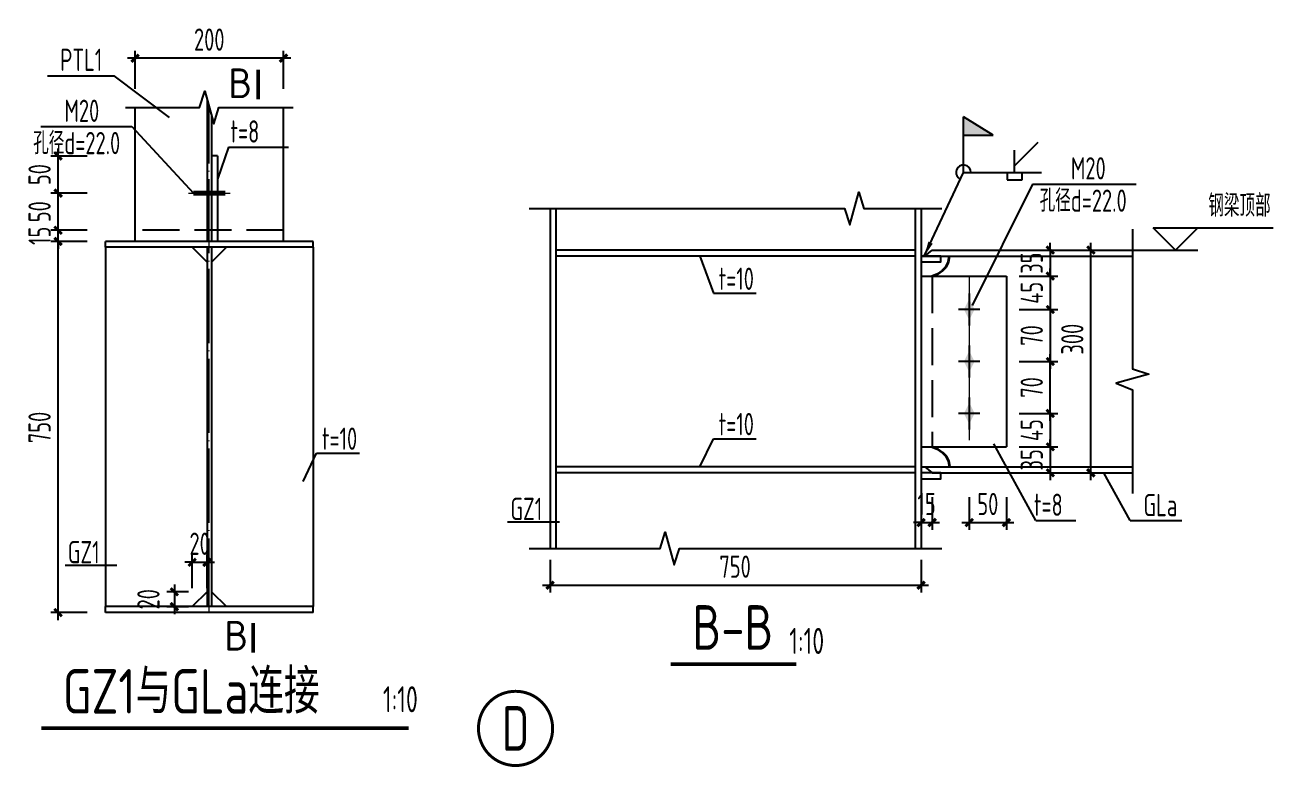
# Model space of a CAD drawing. Extents: x 19118 to 566552, y -1188739 to 92943.
# Drawn here: x 92298 to 100709, y -1099750 to -1094753 of the extents above; entities that cross this region are included whole.
import ezdxf
from ezdxf.enums import TextEntityAlignment as Align

# ---------------------------------------------------------------- set-up
doc = ezdxf.new("R2010")
doc.units = 0
doc.header["$LTSCALE"] = 1000
doc.header["$MEASUREMENT"] = 0
doc.linetypes.add('DASH', pattern=[0.35, 0.25, -0.1])
doc.linetypes.add('DOTE', pattern=[2.42, 2, -0.2, 0.02, -0.2])
doc.layers.get('0').update_dxf_attribs({"linetype": 'CONTINUOUS'})
doc.layers.get('Defpoints').update_dxf_attribs({"linetype": 'CONTINUOUS'})
for name, color, linetype in [('AXIS', 3, 'CONTINUOUS'), ('BEAM_CON', 4, 'CONTINUOUS'), ('COLU', 7, 'CONTINUOUS'), ('DIM', 3, 'CONTINUOUS'), ('NUM', 7, 'CONTINUOUS'), ('REIN', 1, 'CONTINUOUS'), ('TEXT', 7, 'CONTINUOUS'), ('THICK', 6, 'CONTINUOUS'), ('THIN', 7, 'CONTINUOUS'), ('WELD', 7, 'CONTINUOUS')]:
    doc.layers.add(name, color=color, linetype=linetype)
doc.layers.add('梁构件', color=7, linetype='CONTINUOUS', lineweight=35, true_color=0xaeeef9)
doc.styles.get("Standard").update_dxf_attribs({"font": 'atssdeng.shx', "bigfont": 'atssdchn.shx'})
doc.styles.add('TSSD_Dimension', font='Tssdeng.shx', dxfattribs={"width": 0.7, "bigfont": 'hztxt.shx'})
doc.styles.add('TSSD_Label', font='tssdeng.shx', dxfattribs={"width": 0.6, "bigfont": 'hztxt.shx'})
doc.styles.add('TSSD_NORM', font='Tssdeng.shx', dxfattribs={"width": 0.65, "bigfont": 'hztxt.shx'})
doc.styles.add('TSSD_Num', font='tssdeng.shx', dxfattribs={"width": 0.75, "bigfont": 'hztxt.shx'})
doc.styles.add('TSSD_Rein', font='atssdeng.shx', dxfattribs={"width": 0.7, "bigfont": 'atssdchn.shx'})
doc.dimstyles.new('TSSD_10_100', dxfattribs={"dimtxt": 300, "dimasz": 100, "dimexe": 100, "dimexo": 250, "dimgap": 100, "dimtad": 1, "dimdec": 0, "dimlfac": 0.1, "dimzin": 0, "dimdsep": 46, "dimtxsty": 'TSSD_Dimension', "dimblk": 'ARCHTICK', "dimcen": 0, "dimdle": 100, "dimclrt": 7, "dimadec": 0, "dimazin": 0, "dimtfac": 1, "dimtdec": 0, "dimtix": 1, "dimtmove": 2, "dimatfit": 3, "dimldrblk": 'ARCHTICK', "dimfxl": 1, "dimtolj": 1, "dimtzin": 0, "dimarcsym": 0})
doc.dimstyles.new('TSSD_LEADER_STYLE_200.0', dxfattribs={"dimtxt": 0.18, "dimasz": 200, "dimexe": 0.18, "dimexo": 0.0625, "dimgap": 0.09, "dimtad": 0, "dimtih": 1, "dimtoh": 1, "dimdec": 4, "dimzin": 0, "dimdsep": 46, "dimtxsty": 'Standard', "dimcen": 0.09, "dimadec": 0, "dimazin": 0, "dimtfac": 1, "dimtdec": 4, "dimtofl": 0, "dimtmove": 0, "dimatfit": 3, "dimfxl": 1, "dimtolj": 1, "dimtzin": 0, "dimarcsym": 0})

# ---------------------------------------------------------------- blocks, each defined once
blk = doc.blocks.new('A$C12ED02DA')
at = {"layer": 'THIN', "color": 1}
for p, q in [((97, 318), (97, -222)), ((-83, 48), (277, 48))]:
    blk.add_line(p, q, dxfattribs=at)
blk.add_solid([(97, 228), (187, 48), (7, 48), (97, -132)], dxfattribs=at)
blk = doc.blocks.new('_ArchTick')
at = {"color": 0, "linetype": 'ByBlock', "const_width": 0.4}
blk.add_lwpolyline([(-0.5, -0.5), (0.5, 0.5)], dxfattribs=at)
blk = doc.blocks.new('*D348')
at = {"layer": 'Defpoints', "color": 0}
for p in [(445403, -607575), (445403, -607925), (446073, -607925)]:
    blk.add_point(p, dxfattribs=at)
at = {"layer": 'DIM', "color": 0, "lineweight": -2}
for p, q in [((446073, -607575), (446073, -607475)), ((445653, -607575), (446173, -607575)), ((446073, -607575), (446073, -607925)), ((445653, -607925), (446173, -607925)), ((446073, -607925), (446073, -608025))]:
    blk.add_line(p, q, dxfattribs=at)
at = {"layer": 'DIM', "color": 0, "lineweight": -2, "xscale": 100, "yscale": 100, "zscale": 100}
for p, rotation in [((446073, -607575), 270), ((446073, -607925), 90)]:
    blk.add_blockref('_ArchTick', p, dxfattribs=dict(at, rotation=rotation))
at = {"layer": 'DIM', "color": 7, "insert": (445823, -607750), "char_height": 300, "attachment_point": 5, "rotation": 90, "style": 'TSSD_Dimension'}
blk.add_mtext('\\A1;35', dxfattribs=at)
blk = doc.blocks.new('*D349')
at = {"layer": 'Defpoints', "color": 0}
for p in [(445403, -607925), (445403, -608375), (446073, -608375)]:
    blk.add_point(p, dxfattribs=at)
at = {"layer": 'DIM', "color": 0, "lineweight": -2}
for p, q in [((446073, -607925), (446073, -607825)), ((445653, -607925), (446173, -607925)), ((446073, -607925), (446073, -608375)), ((445653, -608375), (446173, -608375)), ((446073, -608375), (446073, -608475))]:
    blk.add_line(p, q, dxfattribs=at)
at = {"layer": 'DIM', "color": 0, "lineweight": -2, "xscale": 100, "yscale": 100, "zscale": 100}
for p, rotation in [((446073, -607925), 270), ((446073, -608375), 90)]:
    blk.add_blockref('_ArchTick', p, dxfattribs=dict(at, rotation=rotation))
at = {"layer": 'DIM', "color": 7, "insert": (445823, -608150), "char_height": 300, "attachment_point": 5, "rotation": 90, "style": 'TSSD_Dimension'}
blk.add_mtext('\\A1;45', dxfattribs=at)
blk = doc.blocks.new('*D350')
at = {"layer": 'Defpoints', "color": 0}
for p in [(445403, -608375), (445403, -609075), (446073, -609075)]:
    blk.add_point(p, dxfattribs=at)
at = {"layer": 'DIM', "color": 0, "lineweight": -2}
for p, q in [((445653, -608375), (446173, -608375)), ((446073, -608275), (446073, -609175)), ((445653, -609075), (446173, -609075))]:
    blk.add_line(p, q, dxfattribs=at)
at = {"layer": 'DIM', "color": 0, "lineweight": -2, "xscale": 100, "yscale": 100, "zscale": 100}
for p, rotation in [((446073, -608375), 90), ((446073, -609075), 270)]:
    blk.add_blockref('_ArchTick', p, dxfattribs=dict(at, rotation=rotation))
at = {"layer": 'DIM', "color": 7, "insert": (445823, -608725), "char_height": 300, "attachment_point": 5, "rotation": 90, "style": 'TSSD_Dimension'}
blk.add_mtext('\\A1;70', dxfattribs=at)
blk = doc.blocks.new('*D351')
at = {"layer": 'Defpoints', "color": 0}
for p in [(445403, -609775), (445403, -610225), (446073, -610225)]:
    blk.add_point(p, dxfattribs=at)
at = {"layer": 'DIM', "color": 0, "lineweight": -2}
for p, q in [((446073, -609775), (446073, -609675)), ((445653, -609775), (446173, -609775)), ((446073, -609775), (446073, -610225)), ((445653, -610225), (446173, -610225)), ((446073, -610225), (446073, -610325))]:
    blk.add_line(p, q, dxfattribs=at)
at = {"layer": 'DIM', "color": 0, "lineweight": -2, "xscale": 100, "yscale": 100, "zscale": 100}
for p, rotation in [((446073, -609775), 270), ((446073, -610225), 90)]:
    blk.add_blockref('_ArchTick', p, dxfattribs=dict(at, rotation=rotation))
at = {"layer": 'DIM', "color": 7, "insert": (445823, -610000), "char_height": 300, "attachment_point": 5, "rotation": 90, "style": 'TSSD_Dimension'}
blk.add_mtext('\\A1;45', dxfattribs=at)
blk = doc.blocks.new('*D352')
at = {"layer": 'Defpoints', "color": 0}
for p in [(445403, -610225), (445403, -610575), (446073, -610575)]:
    blk.add_point(p, dxfattribs=at)
at = {"layer": 'DIM', "color": 0, "lineweight": -2}
for p, q in [((445653, -610225), (446173, -610225)), ((446073, -610225), (446073, -610125)), ((446073, -610225), (446073, -610575)), ((445653, -610575), (446173, -610575)), ((446073, -610575), (446073, -610675))]:
    blk.add_line(p, q, dxfattribs=at)
at = {"layer": 'DIM', "color": 0, "lineweight": -2, "xscale": 100, "yscale": 100, "zscale": 100}
for p, rotation in [((446073, -610225), 270), ((446073, -610575), 90)]:
    blk.add_blockref('_ArchTick', p, dxfattribs=dict(at, rotation=rotation))
at = {"layer": 'DIM', "color": 7, "insert": (445823, -610400), "char_height": 300, "attachment_point": 5, "rotation": 90, "style": 'TSSD_Dimension'}
blk.add_mtext('\\A1;35', dxfattribs=at)
blk = doc.blocks.new('*D353')
at = {"layer": 'Defpoints', "color": 0}
for p in [(445653, -607575), (446620, -607575), (445653, -610575)]:
    blk.add_point(p, dxfattribs=at)
at = {"layer": 'DIM', "color": 0, "lineweight": -2}
for p, q in [((446620, -610675), (446620, -607475)), ((445903, -607575), (446720, -607575)), ((445903, -610575), (446720, -610575))]:
    blk.add_line(p, q, dxfattribs=at)
at = {"layer": 'DIM', "color": 0, "lineweight": -2, "xscale": 100, "yscale": 100, "zscale": 100}
for p, rotation in [((446620, -607575), 90), ((446620, -610575), 270)]:
    blk.add_blockref('_ArchTick', p, dxfattribs=dict(at, rotation=rotation))
at = {"layer": 'DIM', "color": 7, "insert": (446370, -608775), "char_height": 300, "attachment_point": 5, "rotation": 90, "style": 'TSSD_Dimension'}
blk.add_mtext('\\A1;300', dxfattribs=at)
blk = doc.blocks.new('*D354')
at = {"layer": 'Defpoints', "color": 0}
for p in [(444331, -610702), (444481, -610655), (444481, -611245)]:
    blk.add_point(p, dxfattribs=at)
at = {"layer": 'DIM', "color": 0, "lineweight": -2}
for p, q in [((444481, -610905), (444481, -611345)), ((444331, -610952), (444331, -611345)), ((444331, -611245), (444231, -611245)), ((444331, -611245), (444481, -611245)), ((444481, -611245), (444581, -611245))]:
    blk.add_line(p, q, dxfattribs=at)
at = {"layer": 'DIM', "color": 0, "lineweight": -2, "xscale": 100, "yscale": 100, "zscale": 100}
blk.add_blockref('_ArchTick', (444331, -611245), dxfattribs=at)
at = {"layer": 'DIM', "color": 0, "lineweight": -2, "xscale": 100, "yscale": 100, "zscale": 100, "rotation": 180}
blk.add_blockref('_ArchTick', (444481, -611245), dxfattribs=at)
at = {"layer": 'DIM', "color": 7, "insert": (444406, -610995), "char_height": 300, "attachment_point": 5, "style": 'TSSD_Dimension'}
blk.add_mtext('\\A1;15', dxfattribs=at)
blk = doc.blocks.new('*D355')
at = {"layer": 'Defpoints', "color": 0}
for p in [(444981, -610655), (445481, -610655), (445481, -611245)]:
    blk.add_point(p, dxfattribs=at)
at = {"layer": 'DIM', "color": 0, "lineweight": -2}
for p, q in [((444981, -610905), (444981, -611345)), ((445481, -610905), (445481, -611345)), ((444881, -611245), (445581, -611245))]:
    blk.add_line(p, q, dxfattribs=at)
at = {"layer": 'DIM', "color": 0, "lineweight": -2, "xscale": 100, "yscale": 100, "zscale": 100, "rotation": 180}
blk.add_blockref('_ArchTick', (444981, -611245), dxfattribs=at)
at = {"layer": 'DIM', "color": 0, "lineweight": -2, "xscale": 100, "yscale": 100, "zscale": 100}
blk.add_blockref('_ArchTick', (445481, -611245), dxfattribs=at)
at = {"layer": 'DIM', "color": 7, "insert": (445231, -610995), "char_height": 300, "attachment_point": 5, "style": 'TSSD_Dimension'}
blk.add_mtext('\\A1;50', dxfattribs=at)
blk = doc.blocks.new('_WELD001')
at = {"linetype": 'ByBlock'}
h = blk.add_hatch(color=0, dxfattribs=at)
h.paths.add_polyline_path([(0.8, 1), (0, 1.5), (0, 1)])
edge = h.paths.add_edge_path()
edge.add_line((0, 0), (0, 1.5))
at = {"color": 0, "linetype": 'ByBlock'}
for p, q in [((0, 0), (0, 1.5)), ((0.8, 1), (0, 1.5)), ((0, 1), (0.8, 1))]:
    blk.add_line(p, q, dxfattribs=at)
blk = doc.blocks.new('_WELD002')
at = {"color": 0, "linetype": 'ByBlock'}
for p, q in [((0.5, 1), (0, 1)), ((0.5, 0), (0.5, 1)), ((0, 0), (0.5, 0))]:
    blk.add_line(p, q, dxfattribs=at)
blk = doc.blocks.new('*D341')
at = {"layer": 'Defpoints', "color": 0}
for p in [(433738, -604990), (433738, -605653, 500), (435738, -605653)]:
    blk.add_point(p, dxfattribs=at)
at = {"layer": 'DIM', "color": 0, "lineweight": -2}
for p, q in [((435838, -604990), (433638, -604990)), ((433738, -605403), (433738, -604890)), ((435738, -605403), (435738, -604890))]:
    blk.add_line(p, q, dxfattribs=at)
at = {"layer": 'DIM', "color": 0, "lineweight": -2, "xscale": 100, "yscale": 100, "zscale": 99.99999999999989, "rotation": 180}
blk.add_blockref('_ArchTick', (433738, -604990), dxfattribs=at)
at = {"layer": 'DIM', "color": 0, "lineweight": -2, "xscale": 100, "yscale": 100, "zscale": 99.99999999999989}
blk.add_blockref('_ArchTick', (435738, -604990), dxfattribs=at)
at = {"layer": 'DIM', "color": 7, "insert": (434738, -604740), "char_height": 300, "attachment_point": 5, "style": 'TSSD_Dimension'}
blk.add_mtext('\\A1;200', dxfattribs=at)
blk = doc.blocks.new('*D342')
at = {"layer": 'Defpoints', "color": 0}
for p in [(434708, -611780), (434508, -612378), (434708, -612378)]:
    blk.add_point(p, dxfattribs=at)
at = {"layer": 'DIM', "color": 0, "lineweight": -2}
for p, q in [((434508, -612128), (434508, -611680)), ((434708, -612128), (434708, -611680)), ((434508, -611780), (434408, -611780)), ((434508, -611780), (434708, -611780)), ((434708, -611780), (434808, -611780))]:
    blk.add_line(p, q, dxfattribs=at)
at = {"layer": 'DIM', "color": 0, "lineweight": -2, "xscale": 100, "yscale": 100, "zscale": 100}
blk.add_blockref('_ArchTick', (434508, -611780), dxfattribs=at)
at = {"layer": 'DIM', "color": 0, "lineweight": -2, "xscale": 100, "yscale": 100, "zscale": 100, "rotation": 180}
blk.add_blockref('_ArchTick', (434708, -611780), dxfattribs=at)
at = {"layer": 'DIM', "color": 7, "insert": (434608, -611530), "char_height": 300, "attachment_point": 5, "style": 'TSSD_Dimension'}
blk.add_mtext('\\A1;20', dxfattribs=at)
blk = doc.blocks.new('*D343')
at = {"layer": 'Defpoints', "color": 0}
for p in [(434708, -612178), (434268, -612378), (434708, -612378)]:
    blk.add_point(p, dxfattribs=at)
at = {"layer": 'DIM', "color": 0, "lineweight": -2}
for p, q in [((434268, -612078), (434268, -612478)), ((434458, -612178), (434168, -612178)), ((434458, -612378), (434168, -612378))]:
    blk.add_line(p, q, dxfattribs=at)
at = {"layer": 'DIM', "color": 0, "lineweight": -2, "xscale": 100, "yscale": 100, "zscale": 100}
for p, rotation in [((434268, -612178), 90), ((434268, -612378), 270)]:
    blk.add_blockref('_ArchTick', p, dxfattribs=dict(at, rotation=rotation))
at = {"layer": 'DIM', "color": 7, "insert": (433918, -612278), "char_height": 300, "attachment_point": 5, "rotation": 90, "style": 'TSSD_Dimension'}
blk.add_mtext('\\A1;20', dxfattribs=at)
blk = doc.blocks.new('*D344')
at = {"layer": 'Defpoints', "color": 0}
for p in [(432701, -607308), (433343, -607308, 500), (433343, -607458, 500)]:
    blk.add_point(p, dxfattribs=at)
at = {"layer": 'DIM', "color": 0, "lineweight": -2}
for p, q in [((432701, -607308), (432701, -607208)), ((433093, -607308), (432601, -607308)), ((432701, -607458), (432701, -607308)), ((433093, -607458), (432601, -607458)), ((432701, -607458), (432701, -607558))]:
    blk.add_line(p, q, dxfattribs=at)
at = {"layer": 'DIM', "color": 0, "lineweight": -2, "xscale": 100, "yscale": 100, "zscale": 100}
for p, rotation in [((432701, -607308), 270), ((432701, -607458), 90)]:
    blk.add_blockref('_ArchTick', p, dxfattribs=dict(at, rotation=rotation))
at = {"layer": 'DIM', "color": 7, "insert": (432451, -607383), "char_height": 300, "attachment_point": 5, "rotation": 90, "style": 'TSSD_Dimension'}
blk.add_mtext('\\A1;15', dxfattribs=at)
blk = doc.blocks.new('*D345')
at = {"layer": 'Defpoints', "color": 0}
for p in [(432701, -606808), (433343, -606808, 500), (433343, -607308, 500)]:
    blk.add_point(p, dxfattribs=at)
at = {"layer": 'DIM', "color": 0, "lineweight": -2}
for p, q in [((432701, -607408), (432701, -606708)), ((433093, -606808), (432601, -606808)), ((433093, -607308), (432601, -607308))]:
    blk.add_line(p, q, dxfattribs=at)
at = {"layer": 'DIM', "color": 0, "lineweight": -2, "xscale": 100, "yscale": 100, "zscale": 100}
for p, rotation in [((432701, -606808), 90), ((432701, -607308), 270)]:
    blk.add_blockref('_ArchTick', p, dxfattribs=dict(at, rotation=rotation))
at = {"layer": 'DIM', "color": 7, "insert": (432451, -607058), "char_height": 300, "attachment_point": 5, "rotation": 90, "style": 'TSSD_Dimension'}
blk.add_mtext('\\A1;50', dxfattribs=at)
blk = doc.blocks.new('*D346')
at = {"layer": 'Defpoints', "color": 0}
for p in [(432701, -606308), (433343, -606308, 500), (433343, -606808, 500)]:
    blk.add_point(p, dxfattribs=at)
at = {"layer": 'DIM', "color": 0, "lineweight": -2}
for p, q in [((432701, -606908), (432701, -606208)), ((433093, -606308), (432601, -606308)), ((433093, -606808), (432601, -606808))]:
    blk.add_line(p, q, dxfattribs=at)
at = {"layer": 'DIM', "color": 0, "lineweight": -2, "xscale": 100, "yscale": 100, "zscale": 100}
for p, rotation in [((432701, -606308), 90), ((432701, -606808), 270)]:
    blk.add_blockref('_ArchTick', p, dxfattribs=dict(at, rotation=rotation))
at = {"layer": 'DIM', "color": 7, "insert": (432451, -606558), "char_height": 300, "attachment_point": 5, "rotation": 90, "style": 'TSSD_Dimension'}
blk.add_mtext('\\A1;50', dxfattribs=at)
blk = doc.blocks.new('*D347')
at = {"layer": 'Defpoints', "color": 0}
for p in [(445403, -609075), (446073, -609075), (445403, -609775)]:
    blk.add_point(p, dxfattribs=at)
at = {"layer": 'DIM', "color": 0, "lineweight": -2}
for p, q in [((445653, -609075), (446173, -609075)), ((446073, -609875), (446073, -608975)), ((445653, -609775), (446173, -609775))]:
    blk.add_line(p, q, dxfattribs=at)
at = {"layer": 'DIM', "color": 0, "lineweight": -2, "xscale": 100, "yscale": 100, "zscale": 100}
for p, rotation in [((446073, -609075), 90), ((446073, -609775), 270)]:
    blk.add_blockref('_ArchTick', p, dxfattribs=dict(at, rotation=rotation))
at = {"layer": 'DIM', "color": 7, "insert": (445823, -609425), "char_height": 300, "attachment_point": 5, "rotation": 90, "style": 'TSSD_Dimension'}
blk.add_mtext('\\A1;70', dxfattribs=at)
blk = doc.blocks.new('ts_idx1')
at = {"color": 0, "linetype": 'ByBlock', "lineweight": -2, "const_width": 0.04}
blk.add_lwpolyline([(-0.5, 0, 1), (0.5, 0, 1)], format="xyb", close=True, dxfattribs=at)
at = {"color": 0, "linetype": 'ByBlock', "lineweight": -2, "style": 'TSSD_Num', "width": 0.75}
blk.add_attdef('A', text='', height=0.6, dxfattribs=at).set_placement((0, 0), align=Align.MIDDLE_CENTER)
blk = doc.blocks.new('新块GFHDGHG')
at = {"color": 0, "linetype": 'ByBlock'}
for p, q in [((445591.6, -606438.9), (445909.7, -606120.7)), ((445591.6, -606528.9), (445591.6, -606228.9))]:
    blk.add_line(p, q, dxfattribs=at)
at = {"layer": 'AXIS', "linetype": 'DOTE', "lineweight": 5, "ltscale": 0.5}
for p, q in [((434738.5, -612457.6), (434738.5, -605652.6)), ((444981, -607925), (444981, -610225))]:
    blk.add_line(p, q, dxfattribs=at)
at = {"layer": 'AXIS', "linetype": 'DOTE', "lineweight": 5}
blk.add_line((434459.5, -606807.6), (435017.5, -606807.6), dxfattribs=at)
at = {"layer": 'BEAM_CON'}
for p, q in [((434708.5, -605542.6), (434708.5, -607457.6)), ((433738.5, -607457.6, 500), (433738.5, -605652.6, 500)), ((435738.5, -607457.6), (435738.5, -605652.6)), ((434768.5, -605762.6), (434768.5, -607457.6)), ((434848.5, -606307.6), (434848.5, -607457.6)), ((439331, -607015.8), (439331, -611593.3)), ((439411, -607015.8), (439411, -611593.3)), ((444251, -607015.8), (444251, -611593.3)), ((444331, -607015.8), (444331, -611593.3)), ((436138.5, -607457.6), (433338.5, -607457.6)), ((433338.5, -607537.6), (433338.5, -607457.6)), ((436138.5, -607537.6), (433338.5, -607537.6)), ((433338.5, -607537.6), (433338.5, -612377.6)), ((434708.5, -607737.6), (434508.5, -607537.6)), ((434708.5, -607537.6), (434708.5, -612377.6)), ((434768.5, -607537.6), (434768.5, -612377.6)), ((434768.5, -607737.6), (434968.5, -607537.6)), ((436138.5, -607537.6), (436138.5, -607457.6)), ((436138.5, -607537.6), (436138.5, -612377.6)), ((444251, -607575), (439411, -607575)), ((444251, -607655), (439411, -607655)), ((444331, -607655), (447181.5, -607655)), ((444381, -607655), (444481, -607575)), ((444481, -607575), (447181.5, -607575)), ((444331, -607925), (445481, -607925)), ((445481, -607925), (445481, -610225)), ((444331, -610225), (445481, -610225)), ((444251, -610495), (439411, -610495)), ((444251, -610575), (439411, -610575)), ((444331, -610495), (447181.5, -610495)), ((444381, -610495), (444481, -610575)), ((444481, -610575), (447181.5, -610575)), ((434708.5, -612177.6), (434508.5, -612377.6)), ((434768.5, -612177.6), (434968.5, -612377.6)), ((436138.5, -612377.6), (433338.5, -612377.6)), ((433338.5, -612457.6), (433338.5, -612377.6)), ((436138.5, -612457.6), (436138.5, -612377.6)), ((436138.5, -612457.6), (433338.5, -612457.6))]:
    blk.add_line(p, q, dxfattribs=at)
at = {"layer": 'COLU', "color": 4, "linetype": 'DASH', "ltscale": 2}
for p, q in [((434848.5, -606307.6), (434768.5, -606307.6)), ((435738.5, -607307.6), (433738.5, -607307.6, 500)), ((444481, -607925), (444481, -610225))]:
    blk.add_line(p, q, dxfattribs=at)
at = {"layer": 'COLU', "color": 4, "linetype": 'ByBlock'}
for points in [[(444331, -607735), (444596.8, -607735), (444596.8, -607655), (444331, -607655)], [(444331, -610655), (444596.8, -610655), (444596.8, -610575), (444331, -610575)]]:
    blk.add_lwpolyline(points, close=True, dxfattribs=at)
at = {"layer": 'DIM'}
for p, q in [((432700.9, -612557.6, -500), (432700.9, -607357.6, -500)), ((433092.9, -607457.6, -500), (432600.9, -607457.6, -500)), ((439331, -611748.5), (439331, -612188.7)), ((444331, -611748.5), (444331, -612188.7)), ((439231, -612088.7), (444431, -612088.7)), ((433092.9, -612457.6, -500), (432600.9, -612457.6, -500))]:
    blk.add_line(p, q, dxfattribs=at)
at = {"layer": 'NUM', "const_width": 50}
for points in [[(440958.6, -613152.9), (442650.7, -613152.9)], [(432473.4, -614014), (437424.8, -614014)]]:
    blk.add_lwpolyline(points, dxfattribs=at)
at = {"layer": 'REIN', "color": 1, "linetype": 'ByBlock', "const_width": 70}
blk.add_lwpolyline([(434953.6, -606807.6), (434523.4, -606807.6)], dxfattribs=at)
at = {"layer": 'TEXT'}
for p, q in [((432560, -605225.7, -500), (433454.8, -605225.7, -500)), ((434201.4, -605788.6, -500), (433454.8, -605225.7, -500)), ((432465.8, -605912, -500), (433694.5, -605912, -500)), ((433694.5, -605912, -500), (434523.4, -606807.6)), ((434996.8, -606187.5), (434848.5, -606621.1)), ((434996.8, -606187.5), (435807, -606187.5)), ((445832, -606687.1, 500), (445020, -608321, 500)), ((445832, -606687.1, 500), (447228.5, -606687.1, 500)), ((441351.7, -607655), (441531.5, -608157.3)), ((441531.5, -608157.3), (442110.1, -608157.3)), ((441351.7, -610495), (441531.5, -610115.2)), ((441531.5, -610115.2), (442110.1, -610115.2)), ((445878.8, -611218.1), (445311.4, -610184.7)), ((436004.8, -610690.6), (436184.6, -610310.8)), ((436184.6, -610310.8), (436763.2, -610310.8)), ((447148.8, -611218.1), (446795.7, -610575)), ((438759, -611236.8), (439457.9, -611236.8)), ((445878.8, -611218.1), (446418.1, -611218.1)), ((447148.8, -611218.1), (447847.7, -611218.1)), ((432794.1, -611819.3, -500), (433493, -611819.3, -500))]:
    blk.add_line(p, q, dxfattribs=at)
at = {"layer": 'THICK', "color": 4, "const_width": 50}
for points in [[(435397.7, -605143.4), (435397.7, -605543.4)], [(435327.7, -612596.6), (435327.7, -612996.6)]]:
    blk.add_lwpolyline(points, dxfattribs=at)
at = {"layer": 'THIN'}
for p, q in [((447759.4, -607575), (447459.4, -607275)), ((447459.4, -607275), (448059.4, -607275)), ((447759.4, -607575), (448059.4, -607275)), ((448059.4, -607275), (449074.8, -607275)), ((447181.5, -607575), (448059.4, -607575)), ((447759.4, -607575), (447759.4, -607575))]:
    blk.add_line(p, q, dxfattribs=at)
at = {"layer": 'THIN', "elevation": -500}
blk.add_lwpolyline([(433608.5, -605652.6), (434608.5, -605652.6), (434678.5, -605432.6), (434798.5, -605872.6), (434868.5, -605652.6), (435868.5, -605652.6)], dxfattribs=at)
at = {"layer": 'THIN'}
for points in [[(439051, -607015.8), (443301, -607015.8), (443371, -607235.8), (443491, -606795.8), (443561, -607015.8), (444611, -607015.8)], [(447181.5, -607295), (447181.5, -609175.2), (447401.5, -609245.2), (446961.5, -609365.2), (447181.5, -609455), (447181.5, -610855)], [(439051, -611593.3), (440813.7, -611593.3), (440883.7, -611373.3), (441003.7, -611813.3), (441073.7, -611593.3), (444611, -611593.3)]]:
    blk.add_lwpolyline(points, dxfattribs=at)
at = {"layer": 'WELD'}
blk.add_line((444903.3, -606528.9), (445953, -606528.9), dxfattribs=at)
blk.add_arc((444903.3, -606528.9), 100, 0, 244.44246, dxfattribs=at)
at = {"layer": '梁构件'}
for p, q in [((444669.8, -607798.8), (444702.9, -607733.7)), ((444702.9, -607733.7), (444715.4, -607655)), ((444481, -607925), (444555.3, -607894)), ((444555.3, -607894), (444618.2, -607850.4)), ((444618.2, -607850.4), (444669.8, -607798.8)), ((444481, -610225), (444555.3, -610255.9)), ((444555.3, -610255.9), (444618.2, -610299.5)), ((444618.2, -610299.5), (444669.8, -610351.2)), ((444669.8, -610351.2), (444702.9, -610416.2)), ((444702.9, -610416.2), (444715.4, -610495))]:
    blk.add_line(p, q, dxfattribs=at)
at = {"layer": 'COLU', "linetype": 'ByBlock', "xscale": -0.7999999999301508, "yscale": 0.8000000000465661, "zscale": 0.7999999999999545}
for p in [(445058.5, -608413), (445058.5, -609113), (445058.5, -609813)]:
    blk.add_blockref('A$C12ED02DA', p, dxfattribs=at)
at = {"layer": 'DIM', "xscale": 100, "yscale": 100, "zscale": 100}
for p, rotation in [((432700.9, -607457.6, -500), 90), ((439331, -612088.7), 180), ((432700.9, -612457.6, -500), 270)]:
    blk.add_blockref('_ArchTick', p, dxfattribs=dict(at, rotation=rotation))
blk.add_blockref('_ArchTick', (444331, -612088.7), dxfattribs=at)
at = {"layer": 'THIN'}
ref = blk.add_blockref('ts_idx1', (438865.9, -614017.5, -858), dxfattribs=dict(at, xscale=999.9999799998477, yscale=999.9999800000805, zscale=999.9999800000005))
ref.add_attrib('2', 'D', dxfattribs={"height": 600, "style": 'TSSD_Num', "width": 0.75}).set_placement((438865.9, -614017.5, -858), align=Align.MIDDLE_CENTER)
at = {"layer": 'WELD', "xscale": 500, "yscale": 500, "zscale": 500}
blk.add_blockref('_WELD001', (444903.3, -606528.9), dxfattribs=at)
at = {"layer": 'WELD', "xscale": 200, "yscale": 200, "zscale": 200, "rotation": 270}
blk.add_blockref('_WELD002', (445491.6, -606528.9), dxfattribs=at)
at = {"layer": 'DIM', "color": 7, "style": 'TSSD_Dimension', "width": 0.7}
blk.add_text('750', height=300, rotation=90, dxfattribs=at).set_placement((432600.9, -610175.7, -500))
blk.add_text('750', height=300, dxfattribs=at).set_placement((441612.9, -611988.7))
at = {"layer": 'TEXT'}
for s, height, style, width, p in [('PTL1', 300, 'TSSD_NORM', 0.7, (432728.6, -605162.2, -500)), ('M20', 300, 'TSSD_NORM', 0.7, (432785.8, -605848.6, -500)), ('t=8', 300, 'TSSD_NORM', 0.7, (435023.3, -606127.3)), ('孔径d=22.0', 300, 'TSSD_NORM', 0.7, (432364.5, -606283.5, -500)), ('M20', 300, 'TSSD_NORM', 0.7, (446350.4, -606623.6, 500)), ('孔径d=22.0', 300, 'TSSD_NORM', 0.7, (445929.1, -607058.6, 500)), ('t=10', 300, 'TSSD_NORM', 0.7, (441603.1, -608111.2, 500)), ('t=10', 300, 'TSSD_NORM', 0.7, (441603.1, -610069, 500)), ('t=10', 300, 'TSSD_NORM', 0.7, (436256.3, -610264.7, 500)), ('GZ1', 300, 'TSSD_NORM', 0.7, (438796.5, -611211)), ('t=8', 300, 'TSSD_NORM', 0.7, (445851.5, -611154.7)), ('GLa', 300, 'TSSD_NORM', 0.7, (447328.7, -611159.5)), ('GZ1', 300, 'TSSD_NORM', 0.7, (432831.5, -611793.6, -500)), ('B-B', 600, 'TSSD_Label', 0.8, (441248.7, -612957.1)), ('1:10', 350, 'TSSD_Rein', 0.7, (442554.9, -613014.3)), ('GZ1与GLa连接', 600, 'TSSD_Label', 0.8, (432763.5, -613818.3)), ('1:10', 350, 'TSSD_Rein', 0.7, (437078.9, -613799.7))]:
    blk.add_text(s, height=height, dxfattribs=dict(at, style=style, width=width)).set_placement(p)
at = {"layer": 'THICK', "color": 4, "style": 'TSSD_Label'}
for p in [(434992.4, -605528.1), (434938.4, -612968.8)]:
    blk.add_text('B', height=400, dxfattribs=at).set_placement(p)
at = {"layer": 'THIN', "style": 'TSSD_Label', "width": 0.7}
blk.add_text('钢梁顶部', height=300, dxfattribs=at).set_placement((449042.5, -607215), align=Align.BOTTOM_RIGHT)
at = {"layer": 'DIM'}
for base, p1, p2, picture, middle in [((433738.5, -604989.7, -1000), (435738.5, -605652.6, -1000), (433738.5, -605652.6, -500), '*D341', (434738.5, -604739.7, -1000)), ((444481, -611245.2), (444331, -610701.9), (444481, -610655), '*D354', (444406, -610995.2)), ((445481, -611245.2), (444981, -610655), (445481, -610655), '*D355', (445231, -610995.2)), ((434708.5, -611780.5, -500), (434508.5, -612377.6, -500), (434708.5, -612377.6, -500), '*D342', (434608.5, -611530.5, -500))]:
    dim = blk.add_linear_dim(base=base, p1=p1, p2=p2, dimstyle='TSSD_10_100', dxfattribs=at)
    dim.commit()
    dim.dimension.update_dxf_attribs({"geometry": picture, "text_midpoint": middle})
for base, p1, p2, angle, picture, middle in [((432700.9, -606307.6, -500), (433342.9, -606807.6), (433342.9, -606307.6), 90, '*D346', (432450.9, -606557.6, -500)), ((432700.9, -606807.6, -500), (433342.9, -607307.6), (433342.9, -606807.6), 90, '*D345', (432450.9, -607057.6, -500)), ((432700.9, -607307.6, -500), (433342.9, -607457.6), (433342.9, -607307.6), 90, '*D344', (432450.9, -607382.6, -500)), ((446073.2, -607925), (445403.3, -607575), (445403.3, -607925), 90, '*D348', (445823.2, -607750)), ((446073.2, -608375), (445403.3, -607925), (445403.3, -608375), 90, '*D349', (445823.2, -608150)), ((446073.2, -609075), (445403.3, -608375), (445403.3, -609075), 90, '*D350', (445823.2, -608725)), ((446073.2, -609075), (445403.3, -609775), (445403.3, -609075), 270, '*D347', (445823.2, -609425)), ((446073.2, -610225), (445403.3, -609775), (445403.3, -610225), 90, '*D351', (445823.2, -610000)), ((446073.2, -610575), (445403.3, -610225), (445403.3, -610575), 90, '*D352', (445823.2, -610400))]:
    dim = blk.add_linear_dim(base=base, p1=p1, p2=p2, angle=angle, dimstyle='TSSD_10_100', dxfattribs=at)
    dim.commit()
    dim.dimension.update_dxf_attribs({"geometry": picture, "text_midpoint": middle})
for base, p1, p2, picture, middle in [((446619.8, -607575), (445653.3, -610575), (445653.3, -607575), '*D353', (446369.8, -608775)), ((434268.1, -612377.6, -500), (434708.5, -612177.6, -500), (434708.5, -612377.6, -500), '*D343', (433918.1, -612277.6, -500))]:
    dim = blk.add_linear_dim(base=base, p1=p1, p2=p2, angle=90, dimstyle='TSSD_10_100', dxfattribs=at)
    dim.commit()
    dim.dimension.update_dxf_attribs({"geometry": picture, "text_midpoint": middle, "dimtype": 128})
at = {"layer": 'WELD'}
blk.add_leader([(444374, -607655), (444903.3, -606528.9)], dimstyle='TSSD_LEADER_STYLE_200.0', dxfattribs=at)

msp = doc.modelspace()

# ---------------------------------------------------------------- block references
at = {"xscale": 0.5, "yscale": 0.5, "zscale": 0.5}
msp.add_blockref('新块GFHDGHG', (-123828.58, -792481.3), dxfattribs=at)

doc.saveas('drawing.dxf')
